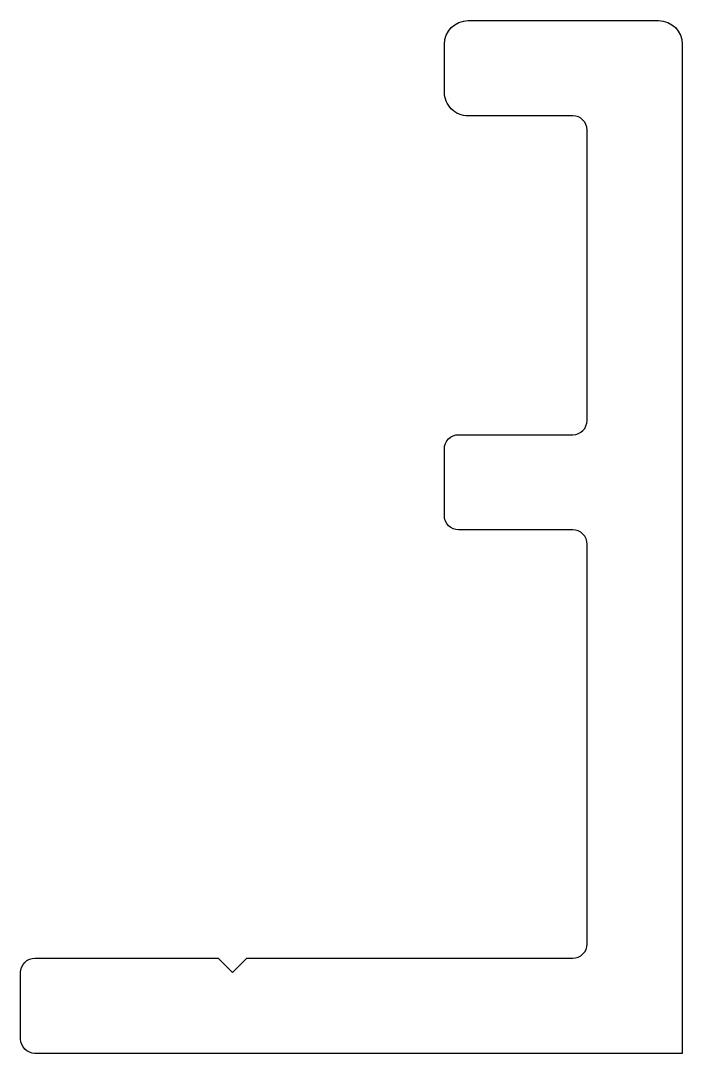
# Model space of a CAD drawing. Extents: x 986.2 to 1000.1, y 352 to 373.7.
import ezdxf

# ---------------------------------------------------------------- set-up
doc = ezdxf.new("R2010")
doc.units = 0
doc.layers.get('0').update_dxf_attribs({"linetype": 'CONTINUOUS'})

msp = doc.modelspace()

# ---------------------------------------------------------------- linework, layer by layer
at = {"color": 7}
msp.add_lwpolyline([(1000.083, 351.996), (986.483, 351.996, -0.414214), (986.183, 352.296), (986.183, 353.696, -0.414214), (986.483, 353.996), (990.334, 353.996), (990.634, 353.696), (990.934, 353.996), (997.783, 353.996, 0.414214), (998.083, 354.296), (998.083, 362.696, 0.414214), (997.783, 362.996), (995.384, 362.996, -0.414214), (995.084, 363.296), (995.084, 364.696, -0.414213), (995.384, 364.996), (997.783, 364.996, 0.414213), (998.083, 365.296), (998.083, 371.396, 0.414212), (997.783, 371.696), (995.584, 371.696, -0.414215), (995.084, 372.196), (995.084, 373.196, -0.414211), (995.584, 373.696), (999.583, 373.696, -0.414213), (1000.083, 373.196), (1000.083, 351.996)], format="xyb", dxfattribs=at)

doc.saveas('drawing.dxf')
